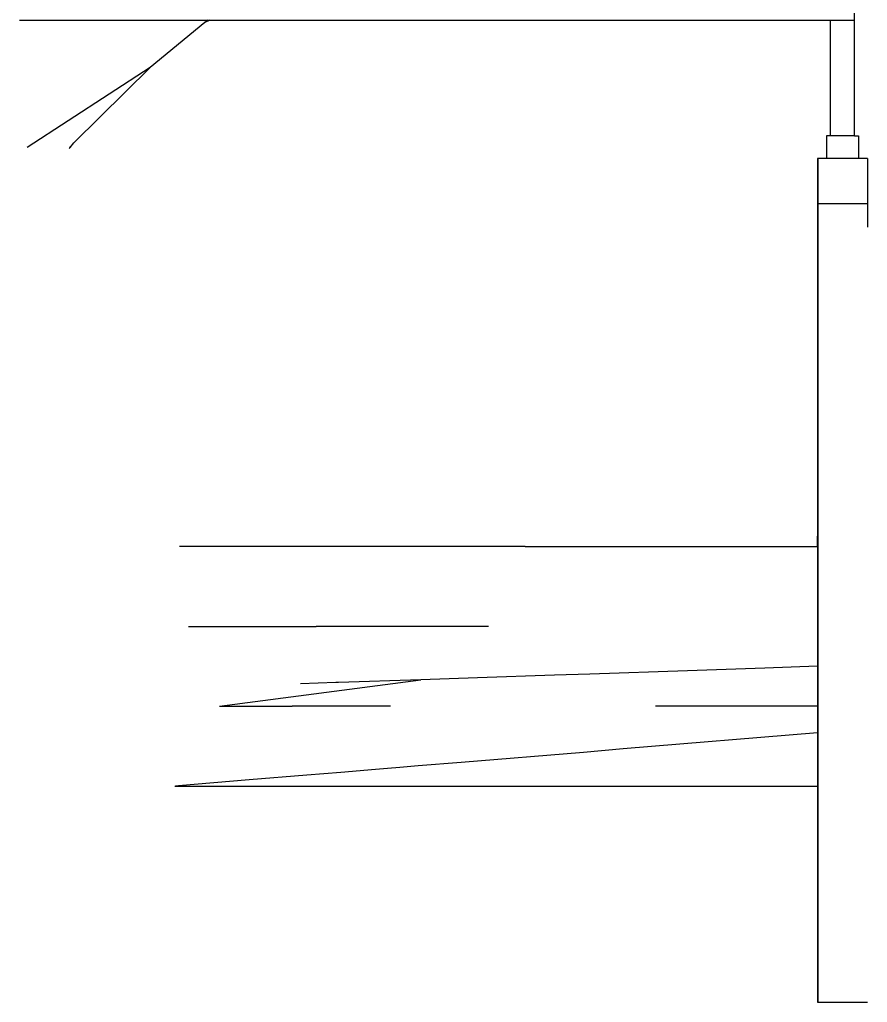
# Model space of a CAD drawing. Header units: metres. Extents: x -59 to 59, y -13 to 12.
# Drawn here: x -1.84 to 8.78, y -12.72 to -0.41 of the extents above; entities that cross this region are included whole.
import ezdxf

# ---------------------------------------------------------------- set-up
doc = ezdxf.new("R2010")
doc.units = ezdxf.units.M
doc.layers.add('SectionCutEdges', color=7, linetype='Continuous')

msp = doc.modelspace()

# ---------------------------------------------------------------- linework, layer by layer
for p, q in [((0.481, -0.452), (-0.205, -1.014)), ((0.542, -0.419), (0.481, -0.452)), ((0.521, -0.419), (0.481, -0.452)), ((8.319, -0.891), (8.319, -0.419)), ((8.619, -0.756), (8.619, -0.419)), ((8.619, -1.014), (8.619, -0.756)), ((8.319, -1.014), (8.319, -0.891)), ((-0.205, -1.014), (-1.745, -2.014)), ((-0.205, -1.014), (-0.511, -1.317)), ((8.319, -1.283), (8.319, -1.014)), ((8.619, -1.577), (8.619, -1.014)), ((-0.511, -1.317), (-1.159, -1.959)), ((8.319, -1.871), (8.319, -1.283)), ((8.619, -1.871), (8.619, -1.577)), ((8.316, -1.871), (8.316, -1.679)), ((-1.159, -1.959), (-1.215, -2.014)), ((-1.205, -2.014), (-1.159, -1.959)), ((8.269, -1.871), (8.266, -1.871)), ((8.266, -1.871), (8.266, -2.014)), ((8.269, -1.871), (8.269, -2.152)), ((8.316, -1.871), (8.269, -1.871)), ((8.319, -1.871), (8.316, -1.871)), ((8.619, -1.871), (8.319, -1.871)), ((8.619, -1.871), (8.669, -1.871)), ((8.669, -1.871), (8.669, -2.014)), ((-1.205, -2.014), (-1.219, -2.026)), ((8.266, -2.014), (8.266, -2.152)), ((8.669, -2.014), (8.669, -2.152)), ((8.156, -2.152), (8.156, -2.435)), ((8.159, -2.152), (8.156, -2.152)), ((8.159, -2.152), (8.159, -2.722)), ((8.266, -2.152), (8.159, -2.152)), ((8.269, -2.152), (8.266, -2.152)), ((8.669, -2.152), (8.269, -2.152)), ((8.767, -2.152), (8.669, -2.152)), ((8.779, -2.152), (8.767, -2.152)), ((8.779, -2.152), (8.779, -2.722)), ((8.156, -2.435), (8.156, -2.722)), ((8.159, -2.722), (8.156, -2.722)), ((8.156, -2.722), (8.156, -3.014)), ((8.779, -2.722), (8.159, -2.722)), ((8.159, -2.722), (8.159, -12.722)), ((8.779, -2.722), (8.779, -3.014)), ((8.156, -3.014), (8.156, -3.659)), ((8.156, -3.659), (8.156, -4.014)), ((8.156, -4.014), (8.156, -4.352)), ((8.156, -4.352), (8.156, -5.014)), ((8.156, -5.014), (8.156, -5.481)), ((8.156, -5.481), (8.156, -6.014)), ((8.156, -6.014), (8.156, -6.723)), ((8.156, -6.723), (8.156, -6.884)), ((8.156, -7.014), (8.156, -6.884)), ((1.935, -7.014), (0.165, -7.014)), ((4.495, -7.014), (1.935, -7.014)), ((4.495, -7.014), (6.435, -7.014)), ((6.435, -7.014), (7.685, -7.014)), ((7.685, -7.014), (8.156, -7.014)), ((8.156, -7.014), (8.156, -7.098)), ((8.156, -7.098), (8.156, -8.014)), ((0.275, -8.014), (1.875, -8.014)), ((4.035, -8.014), (1.875, -8.014)), ((8.156, -8.014), (8.156, -8.098)), ((8.156, -8.098), (8.156, -8.513)), ((5.305, -8.61), (4.862, -8.625)), ((6.525, -8.568), (5.305, -8.61)), ((7.494, -8.535), (6.525, -8.568)), ((8.156, -8.513), (7.494, -8.535)), ((8.156, -8.513), (8.156, -8.562)), ((8.156, -8.562), (8.156, -8.915)), ((0.665, -9.014), (3.187, -8.681)), ((2.123, -8.718), (1.678, -8.733)), ((2.157, -8.716), (2.123, -8.718)), ((3.187, -8.681), (2.157, -8.716)), ((3.898, -8.657), (3.187, -8.681)), ((4.862, -8.625), (3.898, -8.657)), ((8.156, -8.915), (8.156, -8.946)), ((8.156, -8.946), (8.156, -8.954)), ((8.156, -8.954), (8.156, -9.014)), ((0.665, -9.014), (1.575, -9.014)), ((2.805, -9.014), (1.575, -9.014)), ((7.885, -9.014), (6.125, -9.014)), ((8.156, -9.014), (7.885, -9.014)), ((8.156, -9.014), (8.156, -9.254)), ((8.156, -9.348), (5.719, -9.549)), ((8.156, -9.254), (8.156, -9.285)), ((8.156, -9.285), (8.156, -9.304)), ((8.156, -9.304), (8.156, -9.346)), ((8.156, -9.346), (8.156, -9.348)), ((8.156, -9.348), (8.156, -9.469)), ((8.156, -9.469), (8.156, -9.499)), ((5.223, -9.591), (3.691, -9.717)), ((5.719, -9.549), (5.223, -9.591)), ((8.156, -9.499), (8.156, -9.607)), ((3.691, -9.717), (3.151, -9.762)), ((8.156, -9.607), (8.156, -9.633)), ((8.156, -9.633), (8.156, -9.653)), ((8.156, -9.653), (8.156, -9.667)), ((8.156, -9.667), (8.156, -9.681)), ((8.156, -9.681), (8.156, -9.703)), ((8.156, -9.703), (8.156, -9.724)), ((2.185, -9.842), (1.76, -9.877)), ((2.62, -9.806), (2.185, -9.842)), ((2.767, -9.794), (2.62, -9.806)), ((2.925, -9.781), (2.767, -9.794)), ((3.151, -9.762), (2.925, -9.781)), ((8.156, -9.724), (8.156, -9.827)), ((8.156, -9.827), (8.156, -10.014)), ((1.038, -9.937), (0.149, -10.011)), ((1.76, -9.877), (1.038, -9.937)), ((0.105, -10.014), (0.149, -10.011)), ((0.105, -10.014), (0.115, -10.014)), ((0.149, -10.011), (0.115, -10.014)), ((0.115, -10.014), (1.875, -10.014)), ((1.875, -10.014), (3.795, -10.014)), ((3.795, -10.014), (8.156, -10.014)), ((8.156, -10.014), (8.156, -10.188)), ((8.156, -10.188), (8.156, -10.206)), ((8.156, -10.206), (8.156, -10.398)), ((8.156, -10.398), (8.156, -12.722)), ((8.156, -12.722), (8.159, -12.722)), ((8.159, -12.722), (8.779, -12.722))]:
    msp.add_line(p, q)
at = {"layer": 'SectionCutEdges'}
for p, q in [((8.619, -0.419), (8.619, -0.014)), ((-1.839, -0.419), (-1.44, -0.419)), ((-1.44, -0.419), (-0.869, -0.419)), ((-0.869, -0.419), (-0.452, -0.419)), ((-0.452, -0.419), (-0.104, -0.419)), ((-0.104, -0.419), (0.181, -0.419)), ((0.181, -0.419), (0.384, -0.419)), ((0.384, -0.419), (0.509, -0.419)), ((0.509, -0.419), (0.521, -0.419)), ((0.521, -0.419), (0.542, -0.419)), ((0.542, -0.419), (0.543, -0.419)), ((0.543, -0.419), (1.496, -0.419)), ((1.496, -0.419), (2.568, -0.419)), ((2.568, -0.419), (4.152, -0.419)), ((4.152, -0.419), (5.07, -0.419)), ((5.07, -0.419), (6.916, -0.419)), ((6.916, -0.419), (7.956, -0.419)), ((7.956, -0.419), (8.319, -0.419)), ((8.319, -0.419), (8.619, -0.419))]:
    msp.add_line(p, q, dxfattribs=at)

doc.saveas('drawing.dxf')
